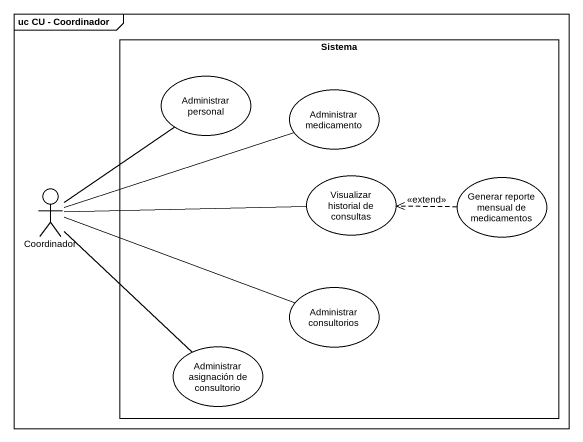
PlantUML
@startuml
mainframe uc CU - Coordinador
rectangle Sistema {
  usecase "Administrar personal" as Administrar_personal
  usecase "Administrar medicamento" as Administrar_medicamento
  usecase "Visualizar historial de consultas" as Visualizar_historial_de
  usecase "Generar reporte mensual de medicamentos" as Generar_reporte_mensual_de
  usecase "Administrar consultorios" as Administrar_consultorios
  usecase "Administrar asignación de consultorio" as Administrar_asignación_de
}
actor Coordinador
Generar_reporte_mensual_de .left.> Visualizar_historial_de : <<extend>>
Coordinador -up- Administrar_personal
Coordinador -right- Administrar_medicamento
Coordinador -right- Visualizar_historial_de
Coordinador -right- Administrar_consultorios
Coordinador -- Administrar_asignación_de
@enduml
